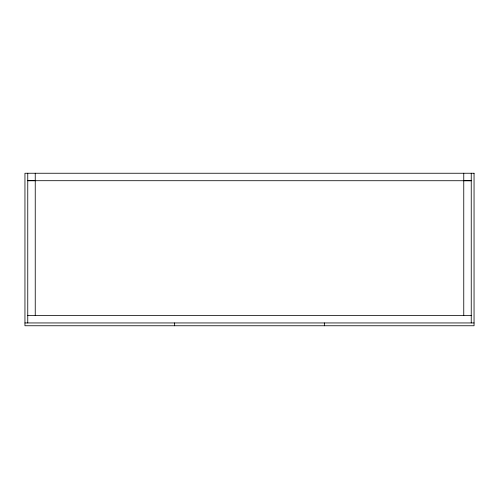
<?xml version="1.0" encoding="UTF-8"?>
<svg xmlns="http://www.w3.org/2000/svg" width="499" height="499" viewBox="0 0 499 499"><rect width="100%" height="100%" fill="white"/><g stroke="black" fill="none" stroke-linecap="round" stroke-linejoin="round"><path stroke-width="0.75" d="M35.242 180.7L27.757 180.7L471.243 180.732L463.758 180.7M27.757 315.462L471.243 315.462M24.95 322.947L474.05 322.947M471.243 173.247L471.243 322.947M463.758 173.247L463.758 315.586M324.35 322.947L324.35 325.753M174.65 322.947L174.65 325.753M35.242 173.247L35.242 315.586M27.757 173.247L27.757 322.947M474.05 173.247L24.95 173.247L24.95 325.753L474.05 325.753L474.05 173.247"/></g></svg>
